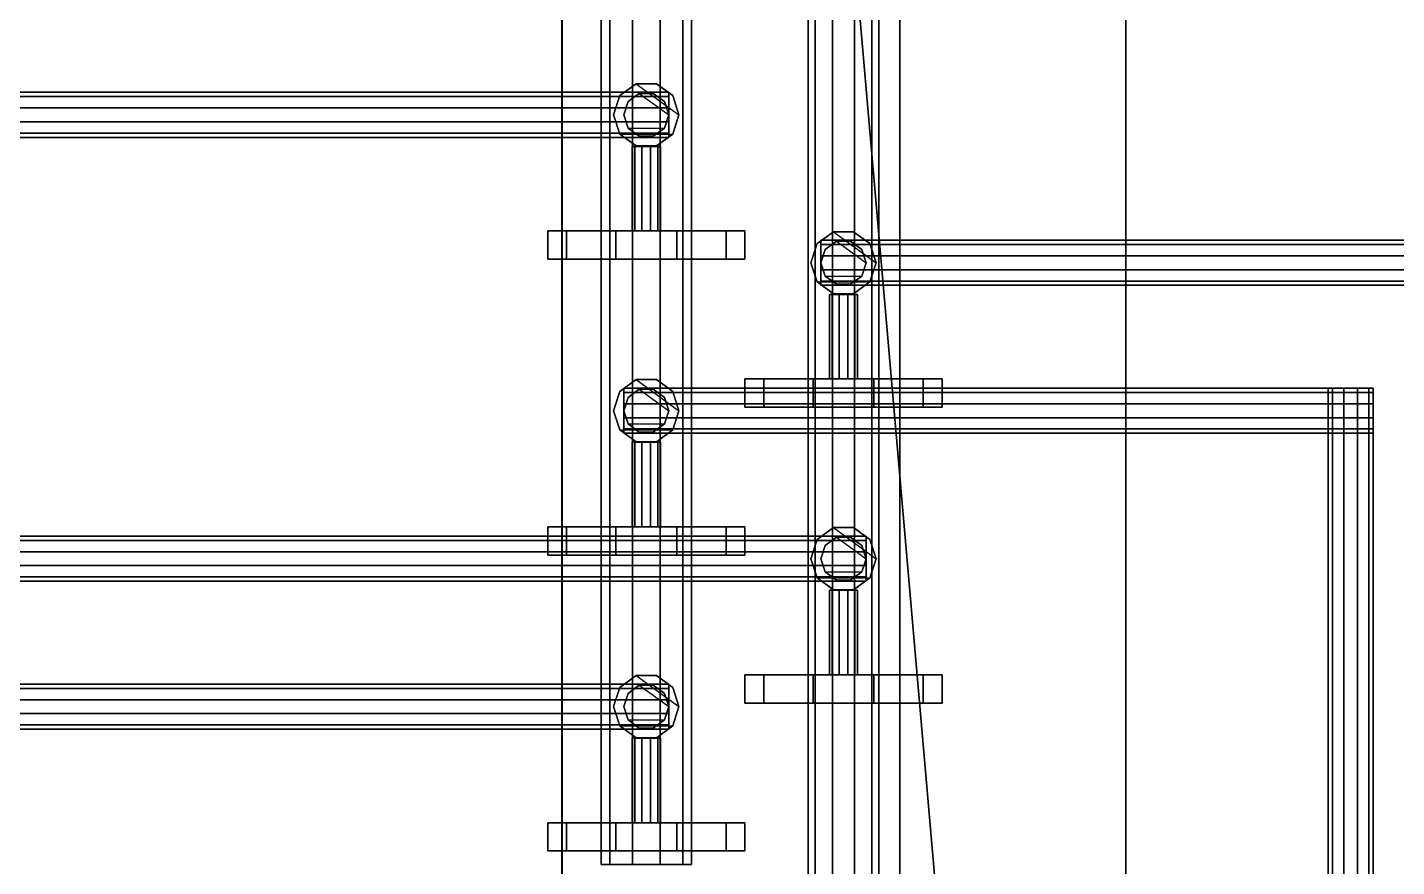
# Model space of a CAD drawing. Header units: millimetres. Extents: x -396 to 23232, y -842 to 31800.
# Drawn here: x 15410.3 to 15896.3, y 7233.2 to 7531 of the extents above; entities that cross this region are included whole.
import ezdxf

# ---------------------------------------------------------------- set-up
doc = ezdxf.new("R2010")
doc.units = ezdxf.units.MM
doc.layers.add('АР_3D_стены', color=8, linetype='Continuous')
for name, color, linetype, true_color in [('ВК_3D_Арматура', 7, 'Continuous', 0xb48c3c), ('ВК_3D_В1', 7, 'Continuous', 0x06b6d4), ('ВК_3D_Оборудование', 7, 'Continuous', 0xe2e8f0), ('ВК_3D_Т3', 7, 'Continuous', 0x16a34a)]:
    doc.layers.add(name, color=color, linetype=linetype, true_color=true_color)

msp = doc.modelspace()

# ---------------------------------------------------------------- meshes
at = {"layer": 'АР_3D_стены'}
mesh = msp.add_polyface(dxfattribs=at)
corners = [(18040.2, 6049.6, 4050), (15010.2, 6049.6, 4050), (15010.2, 6119.6, 4050), (15010.2, 6119.6, 7550), (15010.2, 6049.6, 7550), (18040.2, 6049.6, 7550), (19899.3, 6049.6, 4050), (19760.2, 6049.6, 4050), (19760.2, 6119.6, 4050), (19760.2, 6119.6, 7550), (19760.2, 6049.6, 7550), (19899.3, 6049.6, 7550), (19000.2, 15699.6, 4050), (20200.2, 15699.6, 4050), (20200.2, 15299.6, 4050), (20200.2, 15299.6, 7550), (20200.2, 15699.6, 7550), (19000.2, 15699.6, 7550), (19538.3, 15299.6, 4050), (19000.2, 15299.6, 4050), (19000.2, 15299.6, 7550), (19538.3, 15299.6, 7550), (19800.2, 13599.6, 4050), (19300.2, 13599.6, 4050), (19300.2, 13999.6, 4050), (19300.2, 13999.6, 7550), (19300.2, 13599.6, 7550), (19800.2, 13599.6, 7550), (17300.2, 8749.6, 4050), (17300.2, 9049.6, 4050), (19800.2, 9049.6, 4050), (19800.2, 9049.6, 7550), (17300.2, 9049.6, 7550), (17300.2, 8749.6, 7550), (17900.2, 7449.6, 4050), (18000.2, 7449.6, 4050), (18000.2, 6449.6, 4050), (18000.2, 6449.6, 7550), (18000.2, 7449.6, 7550), (17900.2, 7449.6, 7550), (15600.2, 8749.6, 4050), (15800.2, 8749.6, 4050), (15800.2, 6449.6, 4050), (15800.2, 6449.6, 7550), (15800.2, 8749.6, 7550), (15600.2, 8749.6, 7550), (15050.2, 6179.6, 4050), (15050.2, 6449.6, 4050), (15600.2, 6449.6, 4050), (15600.2, 6449.6, 7550), (15050.2, 6449.6, 7550), (15050.2, 6179.6, 7550), (12800.2, 6449.6, 4050), (13250.2, 6449.6, 4050), (13250.2, 6179.6, 4050), (13250.2, 6179.6, 7550), (13250.2, 6449.6, 7550), (12800.2, 6449.6, 7550), (13290.2, 6049.6, 4050), (12800.2, 6049.6, 4050), (12800.2, 6049.6, 7550), (13290.2, 6049.6, 7550), (18040.2, 6119.6, 4050), (18040.2, 6119.6, 7550), (20200.2, 6049.6, 4050), (20200.2, 6049.6, 7550), (19800.2, 15299.6, 4050), (19800.2, 15299.6, 7550), (19538.3, 8749.6, 4050), (19538.3, 8749.6, 7550), (18000.2, 6179.6, 4050), (18000.2, 6179.6, 7550), (19800.2, 8749.6, 4050), (19800.2, 8749.6, 7550), (17900.2, 6449.6, 4050), (17900.2, 6449.6, 7550), (13290.2, 6119.6, 4050), (13290.2, 6119.6, 7550), (20200.2, 13999.6, 4050), (20200.2, 13999.6, 7550), (19800.2, 6179.6, 4050), (19800.2, 6179.6, 7550), (19800.2, 6449.6, 4050), (19800.2, 6449.6, 7550), (19800.2, 13999.6, 4050), (19800.2, 13999.6, 7550), (20200.2, 6449.6, 4050), (20200.2, 6449.6, 7550)]
mesh.append_faces([[corners[k] for k in face] for face in [(0, 1, 2), (3, 4, 5), (6, 7, 8), (9, 10, 11), (12, 13, 14), (15, 16, 17), (18, 19, 12), (17, 20, 21), (22, 23, 24), (25, 26, 27), (28, 29, 30), (31, 32, 33), (34, 35, 36), (37, 38, 39), (40, 41, 42), (43, 44, 45), (46, 47, 48), (49, 50, 51), (52, 53, 54), (55, 56, 57), (58, 59, 52), (57, 60, 61), (62, 0, 2), (3, 5, 63), (64, 6, 8), (9, 11, 65), (66, 18, 12), (17, 21, 67), (68, 28, 30), (31, 33, 69), (34, 36, 70), (71, 37, 39), (48, 40, 42), (43, 45, 49), (58, 52, 54), (55, 57, 61), (66, 12, 14), (15, 17, 67), (72, 68, 30), (31, 69, 73), (74, 34, 70), (71, 39, 75), (46, 48, 42), (43, 49, 51), (76, 58, 54), (55, 61, 77), (66, 14, 78), (79, 15, 67), (42, 74, 70), (71, 75, 43), (76, 54, 46), (51, 55, 77), (46, 42, 70), (71, 43, 51), (2, 76, 46), (51, 77, 3), (2, 46, 70), (71, 51, 3), (2, 70, 80), (81, 71, 3), (62, 2, 80), (81, 3, 63), (8, 62, 80), (81, 63, 9), (64, 8, 80), (81, 9, 65), (64, 80, 82), (83, 81, 65), (64, 82, 72), (73, 83, 65), (64, 72, 30), (31, 73, 65), (64, 30, 22), (27, 31, 65), (84, 66, 78), (79, 67, 85), (22, 24, 84), (85, 25, 27), (78, 64, 22), (27, 65, 79), (22, 84, 78), (79, 85, 27), (1, 2, 3, 4), (2, 76, 77, 3), (76, 58, 61, 77), (58, 59, 60, 61), (59, 52, 57, 60), (52, 53, 56, 57), (53, 54, 55, 56), (54, 46, 51, 55), (46, 47, 50, 51), (47, 48, 49, 50), (48, 40, 45, 49), (40, 41, 44, 45), (41, 42, 43, 44), (42, 74, 75, 43), (74, 34, 39, 75), (34, 35, 38, 39), (35, 36, 37, 38), (36, 70, 71, 37), (70, 80, 81, 71), (80, 82, 83, 81), (82, 72, 73, 83), (72, 68, 69, 73), (68, 28, 33, 69), (28, 29, 32, 33), (29, 30, 31, 32), (30, 22, 27, 31), (22, 23, 26, 27), (23, 24, 25, 26), (24, 84, 85, 25), (84, 84, 85, 85), (84, 66, 67, 85), (66, 18, 21, 67), (18, 19, 20, 21), (19, 12, 17, 20), (12, 13, 16, 17), (13, 14, 15, 16), (14, 78, 79, 15), (78, 86, 87, 79), (86, 86, 87, 87), (86, 64, 65, 87), (64, 6, 11, 65), (6, 7, 10, 11), (7, 8, 9, 10), (8, 62, 63, 9), (62, 0, 5, 63), (0, 1, 4, 5)]])
mesh = msp.add_polyface(dxfattribs=at)
corners = [(19800.2, 4099.6), (19800.2, 5949.6), (20070.2, 5949.6), (20070.2, 5949.6, 3650), (19800.2, 5949.6, 3650), (19800.2, 4099.6, 3650), (19800.2, 1427.5), (19800.2, 2299.6), (20070.2, 2299.6), (20070.2, 2299.6, 3650), (19800.2, 2299.6, 3650), (19800.2, 1427.5, 3650), (20200.2, 1299.6), (19800.2, 1299.6), (19800.2, 1299.6, 3650), (20200.2, 1299.6, 3650), (20130.2, 2339.6), (20200.2, 2339.6), (20200.2, 2339.6, 3650), (20130.2, 2339.6, 3650), (20200.2, 5989.6), (20200.2, 4059.6), (20130.2, 4059.6), (20130.2, 4059.6, 3650), (20200.2, 4059.6, 3650), (20200.2, 5989.6, 3650), (20200.2, 9474.6), (20200.2, 7709.6), (20130.2, 7709.6), (20130.2, 7709.6, 3650), (20200.2, 7709.6, 3650), (20200.2, 9474.6, 3650), (19800.2, 9049.6), (19800.2, 9474.6), (19800.2, 9474.6, 3650), (19800.2, 9049.6, 3650), (14600.2, 8749.6), (14600.2, 9049.6), (14600.2, 9049.6, 3650), (14600.2, 8749.6, 3650), (20070.2, 7749.6), (19800.2, 7749.6), (19800.2, 8749.6), (19800.2, 8749.6, 3650), (19800.2, 7749.6, 3650), (20070.2, 7749.6, 3650), (20070.2, 4099.6), (20070.2, 4099.6, 3650), (20130.2, 5989.6), (20130.2, 5989.6, 3650), (18538.2, 8749.6), (18538.2, 8749.6, 3650)]
mesh.append_faces([[corners[k] for k in face] for face in [(0, 1, 2), (3, 4, 5), (6, 7, 8), (9, 10, 11), (12, 13, 6), (11, 14, 15), (16, 17, 12), (15, 18, 19), (20, 21, 22), (23, 24, 25), (26, 27, 28), (29, 30, 31), (32, 33, 26), (31, 34, 35), (36, 37, 32), (35, 38, 39), (40, 41, 42), (43, 44, 45), (46, 0, 2), (3, 5, 47), (12, 6, 8), (9, 11, 15), (48, 20, 22), (23, 25, 49), (32, 26, 28), (29, 31, 35), (50, 36, 32), (35, 39, 51), (16, 12, 8), (9, 15, 19), (42, 50, 32), (35, 51, 43), (16, 8, 46), (47, 9, 19), (42, 32, 28), (29, 35, 43), (16, 46, 2), (3, 47, 19), (40, 42, 28), (29, 43, 45), (16, 2, 40), (45, 3, 19), (40, 28, 48), (49, 29, 45), (22, 16, 40), (45, 19, 23), (40, 48, 22), (23, 49, 45), (2, 40, 45, 3), (40, 41, 44, 45), (41, 42, 43, 44), (42, 50, 51, 43), (50, 36, 39, 51), (36, 37, 38, 39), (37, 32, 35, 38), (32, 33, 34, 35), (33, 26, 31, 34), (26, 27, 30, 31), (27, 28, 29, 30), (28, 48, 49, 29), (48, 20, 25, 49), (20, 21, 24, 25), (21, 22, 23, 24), (22, 16, 19, 23), (16, 17, 18, 19), (17, 12, 15, 18), (12, 13, 14, 15), (13, 6, 11, 14), (6, 7, 10, 11), (7, 8, 9, 10), (8, 46, 47, 9), (46, 0, 5, 47), (0, 1, 4, 5), (1, 2, 3, 4)]])
at = {"layer": 'ВК_3D_Арматура', "color": 33, "true_color": 0xbf9142}
mesh = msp.add_polyface(dxfattribs=at)
corners = [(15641.6, 7500, 4665), (15639.38, 7506.82, 4665), (15639.38, 7506.82, 4715), (15641.6, 7500, 4715), (15633.58, 7511.03, 4665), (15633.58, 7511.03, 4715), (15626.42, 7511.03, 4665), (15626.42, 7511.03, 4715), (15620.62, 7506.82, 4665), (15620.62, 7506.82, 4715), (15618.4, 7500, 4665), (15618.4, 7500, 4715), (15620.62, 7493.18, 4665), (15620.62, 7493.18, 4715), (15626.42, 7488.97, 4665), (15626.42, 7488.97, 4715), (15633.58, 7488.97, 4665), (15633.58, 7488.97, 4715), (15639.38, 7493.18, 4665), (15639.38, 7493.18, 4715)]
mesh.append_faces([[corners[k] for k in face] for face in [(0, 1, 2, 3), (1, 4, 5, 2), (4, 6, 7, 5), (6, 8, 9, 7), (8, 10, 11, 9), (10, 12, 13, 11), (12, 14, 15, 13), (14, 16, 17, 15), (16, 18, 19, 17), (18, 0, 3, 19), (18, 16, 14, 12), (3, 2, 5, 7)]])
mesh = msp.add_polyface(dxfattribs=at)
corners = [(15635, 7488.8, 4690), (15634.05, 7488.8, 4692.94), (15634.05, 7458.8, 4692.94), (15635, 7458.8, 4690), (15631.55, 7488.8, 4694.76), (15631.55, 7458.8, 4694.76), (15628.45, 7488.8, 4694.76), (15628.45, 7458.8, 4694.76), (15625.95, 7488.8, 4692.94), (15625.95, 7458.8, 4692.94), (15625, 7488.8, 4690), (15625, 7458.8, 4690), (15625.95, 7488.8, 4687.06), (15625.95, 7458.8, 4687.06), (15628.45, 7488.8, 4685.24), (15628.45, 7458.8, 4685.24), (15631.55, 7488.8, 4685.24), (15631.55, 7458.8, 4685.24), (15634.05, 7488.8, 4687.06), (15634.05, 7458.8, 4687.06)]
mesh.append_faces([[corners[k] for k in face] for face in [(0, 1, 2, 3), (1, 4, 5, 2), (4, 6, 7, 5), (6, 8, 9, 7), (8, 10, 11, 9), (10, 12, 13, 11), (12, 14, 15, 13), (14, 16, 17, 15), (16, 18, 19, 17), (18, 0, 3, 19), (18, 16, 14, 12), (3, 2, 5, 7)]])
at = {"layer": 'ВК_3D_Арматура', "color": 132, "true_color": 0x06b6d4}
mesh = msp.add_polyface(dxfattribs=at)
corners = [(15665, 7458.8, 4690), (15658.32, 7458.8, 4710.57), (15658.32, 7448.8, 4710.57), (15665, 7448.8, 4690), (15640.82, 7458.8, 4723.29), (15640.82, 7448.8, 4723.29), (15619.18, 7458.8, 4723.29), (15619.18, 7448.8, 4723.29), (15601.68, 7458.8, 4710.57), (15601.68, 7448.8, 4710.57), (15595, 7458.8, 4690), (15595, 7448.8, 4690), (15601.68, 7458.8, 4669.43), (15601.68, 7448.8, 4669.43), (15619.18, 7458.8, 4656.71), (15619.18, 7448.8, 4656.71), (15640.82, 7458.8, 4656.71), (15640.82, 7448.8, 4656.71), (15658.32, 7458.8, 4669.43), (15658.32, 7448.8, 4669.43)]
mesh.append_faces([[corners[k] for k in face] for face in [(0, 1, 2, 3), (1, 4, 5, 2), (4, 6, 7, 5), (6, 8, 9, 7), (8, 10, 11, 9), (10, 12, 13, 11), (12, 14, 15, 13), (14, 16, 17, 15), (16, 18, 19, 17), (18, 0, 3, 19), (18, 16, 14, 12), (3, 2, 5, 7)]])
at = {"layer": 'ВК_3D_Арматура', "color": 33, "true_color": 0xbf9142}
mesh = msp.add_polyface(dxfattribs=at)
corners = [(15711.6, 7447.5, 4445), (15709.38, 7454.32, 4445), (15709.38, 7454.32, 4495), (15711.6, 7447.5, 4495), (15703.58, 7458.53, 4445), (15703.58, 7458.53, 4495), (15696.42, 7458.53, 4445), (15696.42, 7458.53, 4495), (15690.62, 7454.32, 4445), (15690.62, 7454.32, 4495), (15688.4, 7447.5, 4445), (15688.4, 7447.5, 4495), (15690.62, 7440.68, 4445), (15690.62, 7440.68, 4495), (15696.42, 7436.47, 4445), (15696.42, 7436.47, 4495), (15703.58, 7436.47, 4445), (15703.58, 7436.47, 4495), (15709.38, 7440.68, 4445), (15709.38, 7440.68, 4495)]
mesh.append_faces([[corners[k] for k in face] for face in [(0, 1, 2, 3), (1, 4, 5, 2), (4, 6, 7, 5), (6, 8, 9, 7), (8, 10, 11, 9), (10, 12, 13, 11), (12, 14, 15, 13), (14, 16, 17, 15), (16, 18, 19, 17), (18, 0, 3, 19), (18, 16, 14, 12), (3, 2, 5, 7)]])
mesh = msp.add_polyface(dxfattribs=at)
corners = [(15705, 7436.3, 4470), (15704.05, 7436.3, 4472.94), (15704.05, 7406.3, 4472.94), (15705, 7406.3, 4470), (15701.55, 7436.3, 4474.76), (15701.55, 7406.3, 4474.76), (15698.45, 7436.3, 4474.76), (15698.45, 7406.3, 4474.76), (15695.95, 7436.3, 4472.94), (15695.95, 7406.3, 4472.94), (15695, 7436.3, 4470), (15695, 7406.3, 4470), (15695.95, 7436.3, 4467.06), (15695.95, 7406.3, 4467.06), (15698.45, 7436.3, 4465.24), (15698.45, 7406.3, 4465.24), (15701.55, 7436.3, 4465.24), (15701.55, 7406.3, 4465.24), (15704.05, 7436.3, 4467.06), (15704.05, 7406.3, 4467.06)]
mesh.append_faces([[corners[k] for k in face] for face in [(0, 1, 2, 3), (1, 4, 5, 2), (4, 6, 7, 5), (6, 8, 9, 7), (8, 10, 11, 9), (10, 12, 13, 11), (12, 14, 15, 13), (14, 16, 17, 15), (16, 18, 19, 17), (18, 0, 3, 19), (18, 16, 14, 12), (3, 2, 5, 7)]])
mesh = msp.add_polyface(dxfattribs=at)
corners = [(15641.6, 7395, 4665), (15639.38, 7401.82, 4665), (15639.38, 7401.82, 4715), (15641.6, 7395, 4715), (15633.58, 7406.03, 4665), (15633.58, 7406.03, 4715), (15626.42, 7406.03, 4665), (15626.42, 7406.03, 4715), (15620.62, 7401.82, 4665), (15620.62, 7401.82, 4715), (15618.4, 7395, 4665), (15618.4, 7395, 4715), (15620.62, 7388.18, 4665), (15620.62, 7388.18, 4715), (15626.42, 7383.97, 4665), (15626.42, 7383.97, 4715), (15633.58, 7383.97, 4665), (15633.58, 7383.97, 4715), (15639.38, 7388.18, 4665), (15639.38, 7388.18, 4715)]
mesh.append_faces([[corners[k] for k in face] for face in [(0, 1, 2, 3), (1, 4, 5, 2), (4, 6, 7, 5), (6, 8, 9, 7), (8, 10, 11, 9), (10, 12, 13, 11), (12, 14, 15, 13), (14, 16, 17, 15), (16, 18, 19, 17), (18, 0, 3, 19), (18, 16, 14, 12), (3, 2, 5, 7)]])
at = {"layer": 'ВК_3D_Арматура', "color": 114, "true_color": 0x16a34a}
mesh = msp.add_polyface(dxfattribs=at)
corners = [(15735, 7406.3, 4470), (15728.32, 7406.3, 4490.57), (15728.32, 7396.3, 4490.57), (15735, 7396.3, 4470), (15710.82, 7406.3, 4503.29), (15710.82, 7396.3, 4503.29), (15689.18, 7406.3, 4503.29), (15689.18, 7396.3, 4503.29), (15671.68, 7406.3, 4490.57), (15671.68, 7396.3, 4490.57), (15665, 7406.3, 4470), (15665, 7396.3, 4470), (15671.68, 7406.3, 4449.43), (15671.68, 7396.3, 4449.43), (15689.18, 7406.3, 4436.71), (15689.18, 7396.3, 4436.71), (15710.82, 7406.3, 4436.71), (15710.82, 7396.3, 4436.71), (15728.32, 7406.3, 4449.43), (15728.32, 7396.3, 4449.43)]
mesh.append_faces([[corners[k] for k in face] for face in [(0, 1, 2, 3), (1, 4, 5, 2), (4, 6, 7, 5), (6, 8, 9, 7), (8, 10, 11, 9), (10, 12, 13, 11), (12, 14, 15, 13), (14, 16, 17, 15), (16, 18, 19, 17), (18, 0, 3, 19), (18, 16, 14, 12), (3, 2, 5, 7)]])
at = {"layer": 'ВК_3D_Арматура', "color": 33, "true_color": 0xbf9142}
mesh = msp.add_polyface(dxfattribs=at)
corners = [(15635, 7383.8, 4690), (15634.05, 7383.8, 4692.94), (15634.05, 7353.8, 4692.94), (15635, 7353.8, 4690), (15631.55, 7383.8, 4694.76), (15631.55, 7353.8, 4694.76), (15628.45, 7383.8, 4694.76), (15628.45, 7353.8, 4694.76), (15625.95, 7383.8, 4692.94), (15625.95, 7353.8, 4692.94), (15625, 7383.8, 4690), (15625, 7353.8, 4690), (15625.95, 7383.8, 4687.06), (15625.95, 7353.8, 4687.06), (15628.45, 7383.8, 4685.24), (15628.45, 7353.8, 4685.24), (15631.55, 7383.8, 4685.24), (15631.55, 7353.8, 4685.24), (15634.05, 7383.8, 4687.06), (15634.05, 7353.8, 4687.06)]
mesh.append_faces([[corners[k] for k in face] for face in [(0, 1, 2, 3), (1, 4, 5, 2), (4, 6, 7, 5), (6, 8, 9, 7), (8, 10, 11, 9), (10, 12, 13, 11), (12, 14, 15, 13), (14, 16, 17, 15), (16, 18, 19, 17), (18, 0, 3, 19), (18, 16, 14, 12), (3, 2, 5, 7)]])
at = {"layer": 'ВК_3D_Арматура', "color": 132, "true_color": 0x06b6d4}
mesh = msp.add_polyface(dxfattribs=at)
corners = [(15665, 7353.8, 4690), (15658.32, 7353.8, 4710.57), (15658.32, 7343.8, 4710.57), (15665, 7343.8, 4690), (15640.82, 7353.8, 4723.29), (15640.82, 7343.8, 4723.29), (15619.18, 7353.8, 4723.29), (15619.18, 7343.8, 4723.29), (15601.68, 7353.8, 4710.57), (15601.68, 7343.8, 4710.57), (15595, 7353.8, 4690), (15595, 7343.8, 4690), (15601.68, 7353.8, 4669.43), (15601.68, 7343.8, 4669.43), (15619.18, 7353.8, 4656.71), (15619.18, 7343.8, 4656.71), (15640.82, 7353.8, 4656.71), (15640.82, 7343.8, 4656.71), (15658.32, 7353.8, 4669.43), (15658.32, 7343.8, 4669.43)]
mesh.append_faces([[corners[k] for k in face] for face in [(0, 1, 2, 3), (1, 4, 5, 2), (4, 6, 7, 5), (6, 8, 9, 7), (8, 10, 11, 9), (10, 12, 13, 11), (12, 14, 15, 13), (14, 16, 17, 15), (16, 18, 19, 17), (18, 0, 3, 19), (18, 16, 14, 12), (3, 2, 5, 7)]])
at = {"layer": 'ВК_3D_Арматура', "color": 33, "true_color": 0xbf9142}
mesh = msp.add_polyface(dxfattribs=at)
corners = [(15711.6, 7342.5, 4445), (15709.38, 7349.32, 4445), (15709.38, 7349.32, 4495), (15711.6, 7342.5, 4495), (15703.58, 7353.53, 4445), (15703.58, 7353.53, 4495), (15696.42, 7353.53, 4445), (15696.42, 7353.53, 4495), (15690.62, 7349.32, 4445), (15690.62, 7349.32, 4495), (15688.4, 7342.5, 4445), (15688.4, 7342.5, 4495), (15690.62, 7335.68, 4445), (15690.62, 7335.68, 4495), (15696.42, 7331.47, 4445), (15696.42, 7331.47, 4495), (15703.58, 7331.47, 4445), (15703.58, 7331.47, 4495), (15709.38, 7335.68, 4445), (15709.38, 7335.68, 4495)]
mesh.append_faces([[corners[k] for k in face] for face in [(0, 1, 2, 3), (1, 4, 5, 2), (4, 6, 7, 5), (6, 8, 9, 7), (8, 10, 11, 9), (10, 12, 13, 11), (12, 14, 15, 13), (14, 16, 17, 15), (16, 18, 19, 17), (18, 0, 3, 19), (18, 16, 14, 12), (3, 2, 5, 7)]])
mesh = msp.add_polyface(dxfattribs=at)
corners = [(15705, 7331.3, 4470), (15704.05, 7331.3, 4472.94), (15704.05, 7301.3, 4472.94), (15705, 7301.3, 4470), (15701.55, 7331.3, 4474.76), (15701.55, 7301.3, 4474.76), (15698.45, 7331.3, 4474.76), (15698.45, 7301.3, 4474.76), (15695.95, 7331.3, 4472.94), (15695.95, 7301.3, 4472.94), (15695, 7331.3, 4470), (15695, 7301.3, 4470), (15695.95, 7331.3, 4467.06), (15695.95, 7301.3, 4467.06), (15698.45, 7331.3, 4465.24), (15698.45, 7301.3, 4465.24), (15701.55, 7331.3, 4465.24), (15701.55, 7301.3, 4465.24), (15704.05, 7331.3, 4467.06), (15704.05, 7301.3, 4467.06)]
mesh.append_faces([[corners[k] for k in face] for face in [(0, 1, 2, 3), (1, 4, 5, 2), (4, 6, 7, 5), (6, 8, 9, 7), (8, 10, 11, 9), (10, 12, 13, 11), (12, 14, 15, 13), (14, 16, 17, 15), (16, 18, 19, 17), (18, 0, 3, 19), (18, 16, 14, 12), (3, 2, 5, 7)]])
mesh = msp.add_polyface(dxfattribs=at)
corners = [(15641.6, 7290, 4665), (15639.38, 7296.82, 4665), (15639.38, 7296.82, 4715), (15641.6, 7290, 4715), (15633.58, 7301.03, 4665), (15633.58, 7301.03, 4715), (15626.42, 7301.03, 4665), (15626.42, 7301.03, 4715), (15620.62, 7296.82, 4665), (15620.62, 7296.82, 4715), (15618.4, 7290, 4665), (15618.4, 7290, 4715), (15620.62, 7283.18, 4665), (15620.62, 7283.18, 4715), (15626.42, 7278.97, 4665), (15626.42, 7278.97, 4715), (15633.58, 7278.97, 4665), (15633.58, 7278.97, 4715), (15639.38, 7283.18, 4665), (15639.38, 7283.18, 4715)]
mesh.append_faces([[corners[k] for k in face] for face in [(0, 1, 2, 3), (1, 4, 5, 2), (4, 6, 7, 5), (6, 8, 9, 7), (8, 10, 11, 9), (10, 12, 13, 11), (12, 14, 15, 13), (14, 16, 17, 15), (16, 18, 19, 17), (18, 0, 3, 19), (18, 16, 14, 12), (3, 2, 5, 7)]])
at = {"layer": 'ВК_3D_Арматура', "color": 114, "true_color": 0x16a34a}
mesh = msp.add_polyface(dxfattribs=at)
corners = [(15735, 7301.3, 4470), (15728.32, 7301.3, 4490.57), (15728.32, 7291.3, 4490.57), (15735, 7291.3, 4470), (15710.82, 7301.3, 4503.29), (15710.82, 7291.3, 4503.29), (15689.18, 7301.3, 4503.29), (15689.18, 7291.3, 4503.29), (15671.68, 7301.3, 4490.57), (15671.68, 7291.3, 4490.57), (15665, 7301.3, 4470), (15665, 7291.3, 4470), (15671.68, 7301.3, 4449.43), (15671.68, 7291.3, 4449.43), (15689.18, 7301.3, 4436.71), (15689.18, 7291.3, 4436.71), (15710.82, 7301.3, 4436.71), (15710.82, 7291.3, 4436.71), (15728.32, 7301.3, 4449.43), (15728.32, 7291.3, 4449.43)]
mesh.append_faces([[corners[k] for k in face] for face in [(0, 1, 2, 3), (1, 4, 5, 2), (4, 6, 7, 5), (6, 8, 9, 7), (8, 10, 11, 9), (10, 12, 13, 11), (12, 14, 15, 13), (14, 16, 17, 15), (16, 18, 19, 17), (18, 0, 3, 19), (18, 16, 14, 12), (3, 2, 5, 7)]])
at = {"layer": 'ВК_3D_Арматура', "color": 33, "true_color": 0xbf9142}
mesh = msp.add_polyface(dxfattribs=at)
corners = [(15635, 7278.8, 4690), (15634.05, 7278.8, 4692.94), (15634.05, 7248.8, 4692.94), (15635, 7248.8, 4690), (15631.55, 7278.8, 4694.76), (15631.55, 7248.8, 4694.76), (15628.45, 7278.8, 4694.76), (15628.45, 7248.8, 4694.76), (15625.95, 7278.8, 4692.94), (15625.95, 7248.8, 4692.94), (15625, 7278.8, 4690), (15625, 7248.8, 4690), (15625.95, 7278.8, 4687.06), (15625.95, 7248.8, 4687.06), (15628.45, 7278.8, 4685.24), (15628.45, 7248.8, 4685.24), (15631.55, 7278.8, 4685.24), (15631.55, 7248.8, 4685.24), (15634.05, 7278.8, 4687.06), (15634.05, 7248.8, 4687.06)]
mesh.append_faces([[corners[k] for k in face] for face in [(0, 1, 2, 3), (1, 4, 5, 2), (4, 6, 7, 5), (6, 8, 9, 7), (8, 10, 11, 9), (10, 12, 13, 11), (12, 14, 15, 13), (14, 16, 17, 15), (16, 18, 19, 17), (18, 0, 3, 19), (18, 16, 14, 12), (3, 2, 5, 7)]])
at = {"layer": 'ВК_3D_Арматура', "color": 132, "true_color": 0x06b6d4}
mesh = msp.add_polyface(dxfattribs=at)
corners = [(15665, 7248.8, 4690), (15658.32, 7248.8, 4710.57), (15658.32, 7238.8, 4710.57), (15665, 7238.8, 4690), (15640.82, 7248.8, 4723.29), (15640.82, 7238.8, 4723.29), (15619.18, 7248.8, 4723.29), (15619.18, 7238.8, 4723.29), (15601.68, 7248.8, 4710.57), (15601.68, 7238.8, 4710.57), (15595, 7248.8, 4690), (15595, 7238.8, 4690), (15601.68, 7248.8, 4669.43), (15601.68, 7238.8, 4669.43), (15619.18, 7248.8, 4656.71), (15619.18, 7238.8, 4656.71), (15640.82, 7248.8, 4656.71), (15640.82, 7238.8, 4656.71), (15658.32, 7248.8, 4669.43), (15658.32, 7238.8, 4669.43)]
mesh.append_faces([[corners[k] for k in face] for face in [(0, 1, 2, 3), (1, 4, 5, 2), (4, 6, 7, 5), (6, 8, 9, 7), (8, 10, 11, 9), (10, 12, 13, 11), (12, 14, 15, 13), (14, 16, 17, 15), (16, 18, 19, 17), (18, 0, 3, 19), (18, 16, 14, 12), (3, 2, 5, 7)]])
at = {"layer": 'ВК_3D_В1'}
mesh = msp.add_polyface(dxfattribs=at)
corners = [(15646, 8006, 4770), (15642.94, 8006, 4779.4), (15642.94, 7234, 4779.4), (15646, 7234, 4770), (15634.94, 8006, 4785.22), (15634.94, 7234, 4785.22), (15625.06, 8006, 4785.22), (15625.06, 7234, 4785.22), (15617.06, 8006, 4779.4), (15617.06, 7234, 4779.4), (15614, 8006, 4770), (15614, 7234, 4770), (15617.06, 8006, 4760.6), (15617.06, 7234, 4760.6), (15625.06, 8006, 4754.78), (15625.06, 7234, 4754.78), (15634.94, 8006, 4754.78), (15634.94, 7234, 4754.78), (15642.94, 8006, 4760.6), (15642.94, 7234, 4760.6)]
mesh.append_faces([[corners[k] for k in face] for face in [(0, 1, 2, 3), (1, 4, 5, 2), (4, 6, 7, 5), (6, 8, 9, 7), (8, 10, 11, 9), (10, 12, 13, 11), (12, 14, 15, 13), (14, 16, 17, 15), (16, 18, 19, 17), (18, 0, 3, 19), (18, 16, 14, 12), (3, 2, 5, 7)]])
mesh = msp.add_polyface(dxfattribs=at)
corners = [(15638, 7492, 3870), (15638, 7493.53, 3874.7), (13392, 7493.53, 3874.7), (13392, 7492, 3870), (15638, 7497.53, 3877.61), (13392, 7497.53, 3877.61), (15638, 7502.47, 3877.61), (13392, 7502.47, 3877.61), (15638, 7506.47, 3874.7), (13392, 7506.47, 3874.7), (15638, 7508, 3870), (13392, 7508, 3870), (15638, 7506.47, 3865.3), (13392, 7506.47, 3865.3), (15638, 7502.47, 3862.39), (13392, 7502.47, 3862.39), (15638, 7497.53, 3862.39), (13392, 7497.53, 3862.39), (15638, 7493.53, 3865.3), (13392, 7493.53, 3865.3)]
mesh.append_faces([[corners[k] for k in face] for face in [(0, 1, 2, 3), (1, 4, 5, 2), (4, 6, 7, 5), (6, 8, 9, 7), (8, 10, 11, 9), (10, 12, 13, 11), (12, 14, 15, 13), (14, 16, 17, 15), (16, 18, 19, 17), (18, 0, 3, 19), (18, 16, 14, 12), (3, 2, 5, 7)]])
mesh = msp.add_polyface(dxfattribs=at)
corners = [(15638, 7500, 4778), (15636.47, 7504.7, 4778), (15636.47, 7504.7, 3862), (15638, 7500, 3862), (15632.47, 7507.61, 4778), (15632.47, 7507.61, 3862), (15627.53, 7507.61, 4778), (15627.53, 7507.61, 3862), (15623.53, 7504.7, 4778), (15623.53, 7504.7, 3862), (15622, 7500, 4778), (15622, 7500, 3862), (15623.53, 7495.3, 4778), (15623.53, 7495.3, 3862), (15627.53, 7492.39, 4778), (15627.53, 7492.39, 3862), (15632.47, 7492.39, 4778), (15632.47, 7492.39, 3862), (15636.47, 7495.3, 4778), (15636.47, 7495.3, 3862)]
mesh.append_faces([[corners[k] for k in face] for face in [(0, 1, 2, 3), (1, 4, 5, 2), (4, 6, 7, 5), (6, 8, 9, 7), (8, 10, 11, 9), (10, 12, 13, 11), (12, 14, 15, 13), (14, 16, 17, 15), (16, 18, 19, 17), (18, 0, 3, 19), (18, 16, 14, 12), (3, 2, 5, 7)]])
mesh = msp.add_polyface(dxfattribs=at)
corners = [(15622, 7403, 3870), (15622, 7401.47, 3874.7), (15888, 7401.47, 3874.7), (15888, 7403, 3870), (15622, 7397.47, 3877.61), (15888, 7397.47, 3877.61), (15622, 7392.53, 3877.61), (15888, 7392.53, 3877.61), (15622, 7388.53, 3874.7), (15888, 7388.53, 3874.7), (15622, 7387, 3870), (15888, 7387, 3870), (15622, 7388.53, 3865.3), (15888, 7388.53, 3865.3), (15622, 7392.53, 3862.39), (15888, 7392.53, 3862.39), (15622, 7397.47, 3862.39), (15888, 7397.47, 3862.39), (15622, 7401.47, 3865.3), (15888, 7401.47, 3865.3)]
mesh.append_faces([[corners[k] for k in face] for face in [(0, 1, 2, 3), (1, 4, 5, 2), (4, 6, 7, 5), (6, 8, 9, 7), (8, 10, 11, 9), (10, 12, 13, 11), (12, 14, 15, 13), (14, 16, 17, 15), (16, 18, 19, 17), (18, 0, 3, 19), (18, 16, 14, 12), (3, 2, 5, 7)]])
mesh = msp.add_polyface(dxfattribs=at)
corners = [(15638, 7395, 4778), (15636.47, 7399.7, 4778), (15636.47, 7399.7, 3862), (15638, 7395, 3862), (15632.47, 7402.61, 4778), (15632.47, 7402.61, 3862), (15627.53, 7402.61, 4778), (15627.53, 7402.61, 3862), (15623.53, 7399.7, 4778), (15623.53, 7399.7, 3862), (15622, 7395, 4778), (15622, 7395, 3862), (15623.53, 7390.3, 4778), (15623.53, 7390.3, 3862), (15627.53, 7387.39, 4778), (15627.53, 7387.39, 3862), (15632.47, 7387.39, 4778), (15632.47, 7387.39, 3862), (15636.47, 7390.3, 4778), (15636.47, 7390.3, 3862)]
mesh.append_faces([[corners[k] for k in face] for face in [(0, 1, 2, 3), (1, 4, 5, 2), (4, 6, 7, 5), (6, 8, 9, 7), (8, 10, 11, 9), (10, 12, 13, 11), (12, 14, 15, 13), (14, 16, 17, 15), (16, 18, 19, 17), (18, 0, 3, 19), (18, 16, 14, 12), (3, 2, 5, 7)]])
mesh = msp.add_polyface(dxfattribs=at)
corners = [(15888, 7403, 3870), (15886.47, 7403, 3874.7), (15886.47, 6812, 3874.7), (15888, 6812, 3870), (15882.47, 7403, 3877.61), (15882.47, 6812, 3877.61), (15877.53, 7403, 3877.61), (15877.53, 6812, 3877.61), (15873.53, 7403, 3874.7), (15873.53, 6812, 3874.7), (15872, 7403, 3870), (15872, 6812, 3870), (15873.53, 7403, 3865.3), (15873.53, 6812, 3865.3), (15877.53, 7403, 3862.39), (15877.53, 6812, 3862.39), (15882.47, 7403, 3862.39), (15882.47, 6812, 3862.39), (15886.47, 7403, 3865.3), (15886.47, 6812, 3865.3)]
mesh.append_faces([[corners[k] for k in face] for face in [(0, 1, 2, 3), (1, 4, 5, 2), (4, 6, 7, 5), (6, 8, 9, 7), (8, 10, 11, 9), (10, 12, 13, 11), (12, 14, 15, 13), (14, 16, 17, 15), (16, 18, 19, 17), (18, 0, 3, 19), (18, 16, 14, 12), (3, 2, 5, 7)]])
mesh = msp.add_polyface(dxfattribs=at)
corners = [(15638, 7282, 3870), (15638, 7283.53, 3874.7), (14072, 7283.53, 3874.7), (14072, 7282, 3870), (15638, 7287.53, 3877.61), (14072, 7287.53, 3877.61), (15638, 7292.47, 3877.61), (14072, 7292.47, 3877.61), (15638, 7296.47, 3874.7), (14072, 7296.47, 3874.7), (15638, 7298, 3870), (14072, 7298, 3870), (15638, 7296.47, 3865.3), (14072, 7296.47, 3865.3), (15638, 7292.47, 3862.39), (14072, 7292.47, 3862.39), (15638, 7287.53, 3862.39), (14072, 7287.53, 3862.39), (15638, 7283.53, 3865.3), (14072, 7283.53, 3865.3)]
mesh.append_faces([[corners[k] for k in face] for face in [(0, 1, 2, 3), (1, 4, 5, 2), (4, 6, 7, 5), (6, 8, 9, 7), (8, 10, 11, 9), (10, 12, 13, 11), (12, 14, 15, 13), (14, 16, 17, 15), (16, 18, 19, 17), (18, 0, 3, 19), (18, 16, 14, 12), (3, 2, 5, 7)]])
mesh = msp.add_polyface(dxfattribs=at)
corners = [(15638, 7290, 4778), (15636.47, 7294.7, 4778), (15636.47, 7294.7, 3862), (15638, 7290, 3862), (15632.47, 7297.61, 4778), (15632.47, 7297.61, 3862), (15627.53, 7297.61, 4778), (15627.53, 7297.61, 3862), (15623.53, 7294.7, 4778), (15623.53, 7294.7, 3862), (15622, 7290, 4778), (15622, 7290, 3862), (15623.53, 7285.3, 4778), (15623.53, 7285.3, 3862), (15627.53, 7282.39, 4778), (15627.53, 7282.39, 3862), (15632.47, 7282.39, 4778), (15632.47, 7282.39, 3862), (15636.47, 7285.3, 4778), (15636.47, 7285.3, 3862)]
mesh.append_faces([[corners[k] for k in face] for face in [(0, 1, 2, 3), (1, 4, 5, 2), (4, 6, 7, 5), (6, 8, 9, 7), (8, 10, 11, 9), (10, 12, 13, 11), (12, 14, 15, 13), (14, 16, 17, 15), (16, 18, 19, 17), (18, 0, 3, 19), (18, 16, 14, 12), (3, 2, 5, 7)]])
at = {"layer": 'ВК_3D_Оборудование', "color": 254, "true_color": 0xe2e8f0}
mesh = msp.add_polyface(dxfattribs=at)
corners = [(15600, 7120, 4300), (15600, 8020, 4300), (15720, 8020, 4300), (15720, 7120, 4300), (15600, 7120, 4950), (15720, 7120, 4950), (15720, 8020, 4950), (15600, 8020, 4950)]
mesh.append_faces([[corners[k] for k in face] for face in [(0, 1, 2, 3), (4, 5, 6, 7), (0, 3, 5, 4), (3, 2, 6, 5), (2, 1, 7, 6), (1, 0, 4, 7)]])
at = {"layer": 'ВК_3D_Т3'}
mesh = msp.add_polyface(dxfattribs=at)
corners = [(15712.5, 7962.5, 4550), (15710.11, 7962.5, 4557.35), (15710.11, 7137.5, 4557.35), (15712.5, 7137.5, 4550), (15703.86, 7962.5, 4561.89), (15703.86, 7137.5, 4561.89), (15696.14, 7962.5, 4561.89), (15696.14, 7137.5, 4561.89), (15689.89, 7962.5, 4557.35), (15689.89, 7137.5, 4557.35), (15687.5, 7962.5, 4550), (15687.5, 7137.5, 4550), (15689.89, 7962.5, 4542.65), (15689.89, 7137.5, 4542.65), (15696.14, 7962.5, 4538.11), (15696.14, 7137.5, 4538.11), (15703.86, 7962.5, 4538.11), (15703.86, 7137.5, 4538.11), (15710.11, 7962.5, 4542.65), (15710.11, 7137.5, 4542.65)]
mesh.append_faces([[corners[k] for k in face] for face in [(0, 1, 2, 3), (1, 4, 5, 2), (4, 6, 7, 5), (6, 8, 9, 7), (8, 10, 11, 9), (10, 12, 13, 11), (12, 14, 15, 13), (14, 16, 17, 15), (16, 18, 19, 17), (18, 0, 3, 19), (18, 16, 14, 12), (3, 2, 5, 7)]])
mesh = msp.add_polyface(dxfattribs=at)
corners = [(15692, 7455.5, 3925), (15692, 7453.97, 3929.7), (15968, 7453.97, 3929.7), (15968, 7455.5, 3925), (15692, 7449.97, 3932.61), (15968, 7449.97, 3932.61), (15692, 7445.03, 3932.61), (15968, 7445.03, 3932.61), (15692, 7441.03, 3929.7), (15968, 7441.03, 3929.7), (15692, 7439.5, 3925), (15968, 7439.5, 3925), (15692, 7441.03, 3920.3), (15968, 7441.03, 3920.3), (15692, 7445.03, 3917.39), (15968, 7445.03, 3917.39), (15692, 7449.97, 3917.39), (15968, 7449.97, 3917.39), (15692, 7453.97, 3920.3), (15968, 7453.97, 3920.3)]
mesh.append_faces([[corners[k] for k in face] for face in [(0, 1, 2, 3), (1, 4, 5, 2), (4, 6, 7, 5), (6, 8, 9, 7), (8, 10, 11, 9), (10, 12, 13, 11), (12, 14, 15, 13), (14, 16, 17, 15), (16, 18, 19, 17), (18, 0, 3, 19), (18, 16, 14, 12), (3, 2, 5, 7)]])
mesh = msp.add_polyface(dxfattribs=at)
corners = [(15708, 7447.5, 4558), (15706.47, 7452.2, 4558), (15706.47, 7452.2, 3917), (15708, 7447.5, 3917), (15702.47, 7455.11, 4558), (15702.47, 7455.11, 3917), (15697.53, 7455.11, 4558), (15697.53, 7455.11, 3917), (15693.53, 7452.2, 4558), (15693.53, 7452.2, 3917), (15692, 7447.5, 4558), (15692, 7447.5, 3917), (15693.53, 7442.8, 4558), (15693.53, 7442.8, 3917), (15697.53, 7439.89, 4558), (15697.53, 7439.89, 3917), (15702.47, 7439.89, 4558), (15702.47, 7439.89, 3917), (15706.47, 7442.8, 4558), (15706.47, 7442.8, 3917)]
mesh.append_faces([[corners[k] for k in face] for face in [(0, 1, 2, 3), (1, 4, 5, 2), (4, 6, 7, 5), (6, 8, 9, 7), (8, 10, 11, 9), (10, 12, 13, 11), (12, 14, 15, 13), (14, 16, 17, 15), (16, 18, 19, 17), (18, 0, 3, 19), (18, 16, 14, 12), (3, 2, 5, 7)]])
mesh = msp.add_polyface(dxfattribs=at)
corners = [(15708, 7334.5, 3925), (15708, 7336.03, 3929.7), (14212, 7336.03, 3929.7), (14212, 7334.5, 3925), (15708, 7340.03, 3932.61), (14212, 7340.03, 3932.61), (15708, 7344.97, 3932.61), (14212, 7344.97, 3932.61), (15708, 7348.97, 3929.7), (14212, 7348.97, 3929.7), (15708, 7350.5, 3925), (14212, 7350.5, 3925), (15708, 7348.97, 3920.3), (14212, 7348.97, 3920.3), (15708, 7344.97, 3917.39), (14212, 7344.97, 3917.39), (15708, 7340.03, 3917.39), (14212, 7340.03, 3917.39), (15708, 7336.03, 3920.3), (14212, 7336.03, 3920.3)]
mesh.append_faces([[corners[k] for k in face] for face in [(0, 1, 2, 3), (1, 4, 5, 2), (4, 6, 7, 5), (6, 8, 9, 7), (8, 10, 11, 9), (10, 12, 13, 11), (12, 14, 15, 13), (14, 16, 17, 15), (16, 18, 19, 17), (18, 0, 3, 19), (18, 16, 14, 12), (3, 2, 5, 7)]])
mesh = msp.add_polyface(dxfattribs=at)
corners = [(15708, 7342.5, 4558), (15706.47, 7347.2, 4558), (15706.47, 7347.2, 3917), (15708, 7342.5, 3917), (15702.47, 7350.11, 4558), (15702.47, 7350.11, 3917), (15697.53, 7350.11, 4558), (15697.53, 7350.11, 3917), (15693.53, 7347.2, 4558), (15693.53, 7347.2, 3917), (15692, 7342.5, 4558), (15692, 7342.5, 3917), (15693.53, 7337.8, 4558), (15693.53, 7337.8, 3917), (15697.53, 7334.89, 4558), (15697.53, 7334.89, 3917), (15702.47, 7334.89, 4558), (15702.47, 7334.89, 3917), (15706.47, 7337.8, 4558), (15706.47, 7337.8, 3917)]
mesh.append_faces([[corners[k] for k in face] for face in [(0, 1, 2, 3), (1, 4, 5, 2), (4, 6, 7, 5), (6, 8, 9, 7), (8, 10, 11, 9), (10, 12, 13, 11), (12, 14, 15, 13), (14, 16, 17, 15), (16, 18, 19, 17), (18, 0, 3, 19), (18, 16, 14, 12), (3, 2, 5, 7)]])

doc.saveas('drawing.dxf')
